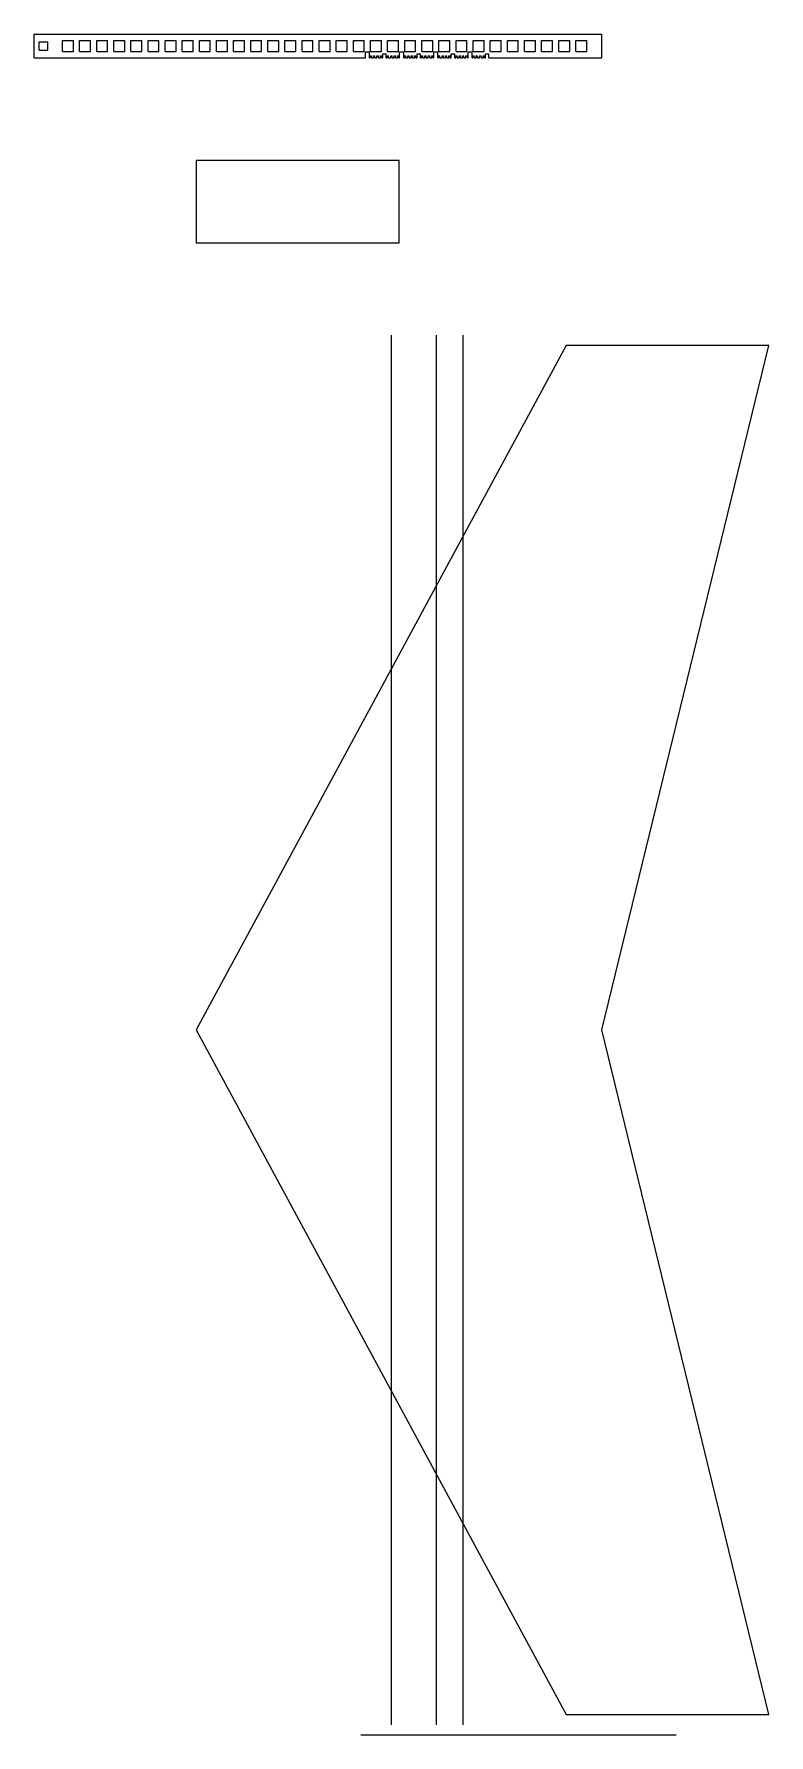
# Model space of a CAD drawing. Header units: millimetres. Extents: x -47 to 167, y -206 to 291.
import ezdxf

# ---------------------------------------------------------------- set-up
doc = ezdxf.new("R2010")
doc.units = ezdxf.units.MM
for name, color, linetype in [('FIN_OUTLINE', 3, 'CONTINUOUS'), ('REFERENCE', 8, 'CONTINUOUS'), ('STICK_OUTLINE', 5, 'CONTINUOUS'), ('WING_OUTLINE', 7, 'CONTINUOUS')]:
    doc.layers.add(name, color=color, linetype=linetype)

msp = doc.modelspace()

# ---------------------------------------------------------------- linework, layer by layer
at = {"layer": 'FIN_OUTLINE'}
for p, q in [((59.2593, 254), (0, 254)), ((0, 254), (0, 230)), ((59.2593, 230), (59.2593, 254)), ((0, 230), (59.2593, 230))]:
    msp.add_line(p, q, dxfattribs=at)
at = {"layer": 'REFERENCE'}
for p, q in [((57, -203), (57, 203)), ((70.2378, -203), (70.2378, 203)), ((78, -203), (78, 203)), ((48.0339, -206), (140.215, -206))]:
    msp.add_line(p, q, dxfattribs=at)
at = {"layer": 'STICK_OUTLINE'}
for p, q in [((-47.4074, 291), (118.5185, 291)), ((-47.4074, 284), (-47.4074, 291)), ((-45.9074, 288.75), (-43.4074, 288.75)), ((-45.9074, 286.25), (-45.9074, 288.75)), ((-43.4074, 286.25), (-43.4074, 288.75)), ((-39.1, 289.1), (-35.9, 289.1)), ((-39.1, 285.9), (-39.1, 289.1)), ((-35.9, 285.9), (-35.9, 289.1)), ((-34.1, 289.1), (-30.9, 289.1)), ((-34.1, 285.9), (-34.1, 289.1)), ((-30.9, 285.9), (-30.9, 289.1)), ((-29.1, 289.1), (-25.9, 289.1)), ((-29.1, 285.9), (-29.1, 289.1)), ((-25.9, 285.9), (-25.9, 289.1)), ((-24.1, 289.1), (-20.9, 289.1)), ((-24.1, 285.9), (-24.1, 289.1)), ((-20.9, 285.9), (-20.9, 289.1)), ((-19.1, 289.1), (-15.9, 289.1)), ((-19.1, 285.9), (-19.1, 289.1)), ((-15.9, 285.9), (-15.9, 289.1)), ((-14.1, 289.1), (-10.9, 289.1)), ((-14.1, 285.9), (-14.1, 289.1)), ((-10.9, 285.9), (-10.9, 289.1)), ((-9.1, 289.1), (-5.9, 289.1)), ((-9.1, 285.9), (-9.1, 289.1)), ((-5.9, 285.9), (-5.9, 289.1)), ((-4.1, 289.1), (-0.9, 289.1)), ((-4.1, 285.9), (-4.1, 289.1)), ((-0.9, 285.9), (-0.9, 289.1)), ((0.9, 289.1), (4.1, 289.1)), ((0.9, 285.9), (0.9, 289.1)), ((4.1, 285.9), (4.1, 289.1)), ((5.9, 289.1), (9.1, 289.1)), ((5.9, 285.9), (5.9, 289.1)), ((9.1, 285.9), (9.1, 289.1)), ((10.9, 289.1), (14.1, 289.1)), ((10.9, 285.9), (10.9, 289.1)), ((14.1, 285.9), (14.1, 289.1)), ((15.9, 289.1), (19.1, 289.1)), ((15.9, 285.9), (15.9, 289.1)), ((19.1, 285.9), (19.1, 289.1)), ((20.9, 289.1), (24.1, 289.1)), ((20.9, 285.9), (20.9, 289.1)), ((24.1, 285.9), (24.1, 289.1)), ((25.9, 289.1), (29.1, 289.1)), ((25.9, 285.9), (25.9, 289.1)), ((29.1, 285.9), (29.1, 289.1)), ((30.9, 289.1), (34.1, 289.1)), ((30.9, 285.9), (30.9, 289.1)), ((34.1, 285.9), (34.1, 289.1)), ((35.9, 289.1), (39.1, 289.1)), ((35.9, 285.9), (35.9, 289.1)), ((39.1, 285.9), (39.1, 289.1)), ((40.9, 289.1), (44.1, 289.1)), ((40.9, 285.9), (40.9, 289.1)), ((44.1, 285.9), (44.1, 289.1)), ((45.9, 289.1), (49.1, 289.1)), ((45.9, 285.9), (45.9, 289.1)), ((49.1, 285.9), (49.1, 289.1)), ((50.9, 289.1), (54.1, 289.1)), ((50.9, 285.9), (50.9, 289.1)), ((54.1, 285.9), (54.1, 289.1)), ((55.9, 289.1), (59.1, 289.1)), ((55.9, 285.9), (55.9, 289.1)), ((59.1, 285.9), (59.1, 289.1)), ((60.9, 289.1), (64.1, 289.1)), ((60.9, 285.9), (60.9, 289.1)), ((64.1, 285.9), (64.1, 289.1)), ((65.9, 289.1), (69.1, 289.1)), ((65.9, 285.9), (65.9, 289.1)), ((69.1, 285.9), (69.1, 289.1)), ((70.9, 289.1), (74.1, 289.1)), ((70.9, 285.9), (70.9, 289.1)), ((74.1, 285.9), (74.1, 289.1)), ((75.9, 289.1), (79.1, 289.1)), ((75.9, 285.9), (75.9, 289.1)), ((79.1, 285.9), (79.1, 289.1)), ((80.9, 289.1), (84.1, 289.1)), ((80.9, 285.9), (80.9, 289.1)), ((84.1, 285.9), (84.1, 289.1)), ((85.9, 289.1), (89.1, 289.1)), ((85.9, 285.9), (85.9, 289.1)), ((89.1, 285.9), (89.1, 289.1)), ((90.9, 289.1), (94.1, 289.1)), ((90.9, 285.9), (90.9, 289.1)), ((94.1, 285.9), (94.1, 289.1)), ((95.9, 289.1), (99.1, 289.1)), ((95.9, 285.9), (95.9, 289.1)), ((99.1, 285.9), (99.1, 289.1)), ((100.9, 289.1), (104.1, 289.1)), ((100.9, 285.9), (100.9, 289.1)), ((104.1, 285.9), (104.1, 289.1)), ((105.9, 289.1), (109.1, 289.1)), ((105.9, 285.9), (105.9, 289.1)), ((109.1, 285.9), (109.1, 289.1)), ((110.9, 289.1), (114.1, 289.1)), ((110.9, 285.9), (110.9, 289.1)), ((114.1, 285.9), (114.1, 289.1)), ((118.5185, 284), (118.5185, 291)), ((-47.4074, 284), (49.4, 284)), ((-45.9074, 286.25), (-43.4074, 286.25)), ((-39.1, 285.9), (-35.9, 285.9)), ((-34.1, 285.9), (-30.9, 285.9)), ((-29.1, 285.9), (-25.9, 285.9)), ((-24.1, 285.9), (-20.9, 285.9)), ((-19.1, 285.9), (-15.9, 285.9)), ((-14.1, 285.9), (-10.9, 285.9)), ((-9.1, 285.9), (-5.9, 285.9)), ((-4.1, 285.9), (-0.9, 285.9)), ((0.9, 285.9), (4.1, 285.9)), ((5.9, 285.9), (9.1, 285.9)), ((10.9, 285.9), (14.1, 285.9)), ((15.9, 285.9), (19.1, 285.9)), ((20.9, 285.9), (24.1, 285.9)), ((25.9, 285.9), (29.1, 285.9)), ((30.9, 285.9), (34.1, 285.9)), ((35.9, 285.9), (39.1, 285.9)), ((40.9, 285.9), (44.1, 285.9)), ((45.9, 285.9), (49.1, 285.9)), ((49.4, 285.8), (50.6, 285.8)), ((49.4, 284), (49.4, 285.8)), ((50.6, 284), (50.6, 285.8)), ((50.6, 284), (50.8, 284)), ((50.8, 284.6), (51.2, 284.6)), ((50.8, 284), (50.8, 284.6)), ((50.9, 285.9), (54.1, 285.9)), ((51.2, 284), (51.2, 284.6)), ((51.2, 284), (51.8, 284)), ((51.8, 284.6), (52.2, 284.6)), ((51.8, 284), (51.8, 284.6)), ((52.2, 284), (52.2, 284.6)), ((52.2, 284), (52.8, 284)), ((52.8, 284.6), (53.2, 284.6)), ((52.8, 284), (52.8, 284.6)), ((53.2, 284), (53.2, 284.6)), ((53.2, 284), (53.8, 284)), ((53.8, 284.6), (54.2, 284.6)), ((53.8, 284), (53.8, 284.6)), ((54.2, 284), (54.2, 284.6)), ((54.2, 284), (54.5, 284)), ((54.5, 285.2), (55.5, 285.2)), ((54.5, 284), (54.5, 285.2)), ((55.5, 284), (55.5, 285.2)), ((55.5, 284), (55.8, 284)), ((55.8, 284.6), (56.2, 284.6)), ((55.8, 284), (55.8, 284.6)), ((55.9, 285.9), (59.1, 285.9)), ((56.2, 284), (56.2, 284.6)), ((56.2, 284), (56.8, 284)), ((56.8, 284.6), (57.2, 284.6)), ((56.8, 284), (56.8, 284.6)), ((57.2, 284), (57.2, 284.6)), ((57.2, 284), (57.8, 284)), ((57.8, 284.6), (58.2, 284.6)), ((57.8, 284), (57.8, 284.6)), ((58.2, 284), (58.2, 284.6)), ((58.2, 284), (58.8, 284)), ((58.8, 284.6), (59.2, 284.6)), ((58.8, 284), (58.8, 284.6)), ((59.2, 284), (59.2, 284.6)), ((59.2, 284), (59.4, 284)), ((59.4, 285.8), (60.6, 285.8)), ((59.4, 284), (59.4, 285.8)), ((60.6, 284), (60.6, 285.8)), ((60.6, 284), (60.8, 284)), ((60.8, 284.6), (61.2, 284.6)), ((60.8, 284), (60.8, 284.6)), ((60.9, 285.9), (64.1, 285.9)), ((61.2, 284), (61.2, 284.6)), ((61.2, 284), (61.8, 284)), ((61.8, 284.6), (62.2, 284.6)), ((61.8, 284), (61.8, 284.6)), ((62.2, 284), (62.2, 284.6)), ((62.2, 284), (62.8, 284)), ((62.8, 284.6), (63.2, 284.6)), ((62.8, 284), (62.8, 284.6)), ((63.2, 284), (63.2, 284.6)), ((63.2, 284), (63.8, 284)), ((63.8, 284.6), (64.2, 284.6)), ((63.8, 284), (63.8, 284.6)), ((64.2, 284), (64.2, 284.6)), ((64.2, 284), (64.5, 284)), ((64.5, 285.2), (65.5, 285.2)), ((64.5, 284), (64.5, 285.2)), ((65.5, 284), (65.5, 285.2)), ((65.5, 284), (65.8, 284)), ((65.8, 284.6), (66.2, 284.6)), ((65.8, 284), (65.8, 284.6)), ((65.9, 285.9), (69.1, 285.9)), ((66.2, 284), (66.2, 284.6)), ((66.2, 284), (66.8, 284)), ((66.8, 284.6), (67.2, 284.6)), ((66.8, 284), (66.8, 284.6)), ((67.2, 284), (67.2, 284.6)), ((67.2, 284), (67.8, 284)), ((67.8, 284.6), (68.2, 284.6)), ((67.8, 284), (67.8, 284.6)), ((68.2, 284), (68.2, 284.6)), ((68.2, 284), (68.8, 284)), ((68.8, 284.6), (69.2, 284.6)), ((68.8, 284), (68.8, 284.6)), ((69.2, 284), (69.2, 284.6)), ((69.2, 284), (69.4, 284)), ((69.4, 285.8), (70.6, 285.8)), ((69.4, 284), (69.4, 285.8)), ((70.6, 284), (70.6, 285.8)), ((70.6, 284), (70.8, 284)), ((70.8, 284.6), (71.2, 284.6)), ((70.8, 284), (70.8, 284.6)), ((70.9, 285.9), (74.1, 285.9)), ((71.2, 284), (71.2, 284.6)), ((71.2, 284), (71.8, 284)), ((71.8, 284.6), (72.2, 284.6)), ((71.8, 284), (71.8, 284.6)), ((72.2, 284), (72.2, 284.6)), ((72.2, 284), (72.8, 284)), ((72.8, 284.6), (73.2, 284.6)), ((72.8, 284), (72.8, 284.6)), ((73.2, 284), (73.2, 284.6)), ((73.2, 284), (73.8, 284)), ((73.8, 284.6), (74.2, 284.6)), ((73.8, 284), (73.8, 284.6)), ((74.2, 284), (74.2, 284.6)), ((74.2, 284), (74.5, 284)), ((74.5, 285.2), (75.5, 285.2)), ((74.5, 284), (74.5, 285.2)), ((75.5, 284), (75.5, 285.2)), ((75.5, 284), (75.8, 284)), ((75.8, 284.6), (76.2, 284.6)), ((75.8, 284), (75.8, 284.6)), ((75.9, 285.9), (79.1, 285.9)), ((76.2, 284), (76.2, 284.6)), ((76.2, 284), (76.8, 284)), ((76.8, 284.6), (77.2, 284.6)), ((76.8, 284), (76.8, 284.6)), ((77.2, 284), (77.2, 284.6)), ((77.2, 284), (77.8, 284)), ((77.8, 284.6), (78.2, 284.6)), ((77.8, 284), (77.8, 284.6)), ((78.2, 284), (78.2, 284.6)), ((78.2, 284), (78.8, 284)), ((78.8, 284.6), (79.2, 284.6)), ((78.8, 284), (78.8, 284.6)), ((79.2, 284), (79.2, 284.6)), ((79.2, 284), (79.4, 284)), ((79.4, 285.8), (80.6, 285.8)), ((79.4, 284), (79.4, 285.8)), ((80.6, 284), (80.6, 285.8)), ((80.6, 284), (80.8, 284)), ((80.8, 284.6), (81.2, 284.6)), ((80.8, 284), (80.8, 284.6)), ((80.9, 285.9), (84.1, 285.9)), ((81.2, 284), (81.2, 284.6)), ((81.2, 284), (81.8, 284)), ((81.8, 284.6), (82.2, 284.6)), ((81.8, 284), (81.8, 284.6)), ((82.2, 284), (82.2, 284.6)), ((82.2, 284), (82.8, 284)), ((82.8, 284.6), (83.2, 284.6)), ((82.8, 284), (82.8, 284.6)), ((83.2, 284), (83.2, 284.6)), ((83.2, 284), (83.8, 284)), ((83.8, 284.6), (84.2, 284.6)), ((83.8, 284), (83.8, 284.6)), ((84.2, 284), (84.2, 284.6)), ((84.2, 284), (84.5, 284)), ((84.5, 285.2), (85.5, 285.2)), ((84.5, 284), (84.5, 285.2)), ((85.5, 284), (85.5, 285.2)), ((85.5, 284), (118.5185, 284)), ((85.9, 285.9), (89.1, 285.9)), ((90.9, 285.9), (94.1, 285.9)), ((95.9, 285.9), (99.1, 285.9)), ((100.9, 285.9), (104.1, 285.9)), ((105.9, 285.9), (109.1, 285.9)), ((110.9, 285.9), (114.1, 285.9))]:
    msp.add_line(p, q, dxfattribs=at)
at = {"layer": 'WING_OUTLINE'}
for p, q in [((108.0763, 200), (0, 0)), ((167.3356, 200), (108.0763, 200)), ((118.5185, 0), (167.3356, 200)), ((0, 0), (108.0763, -200)), ((167.3356, -200), (118.5185, 0)), ((108.0763, -200), (167.3356, -200))]:
    msp.add_line(p, q, dxfattribs=at)

doc.saveas('drawing.dxf')
